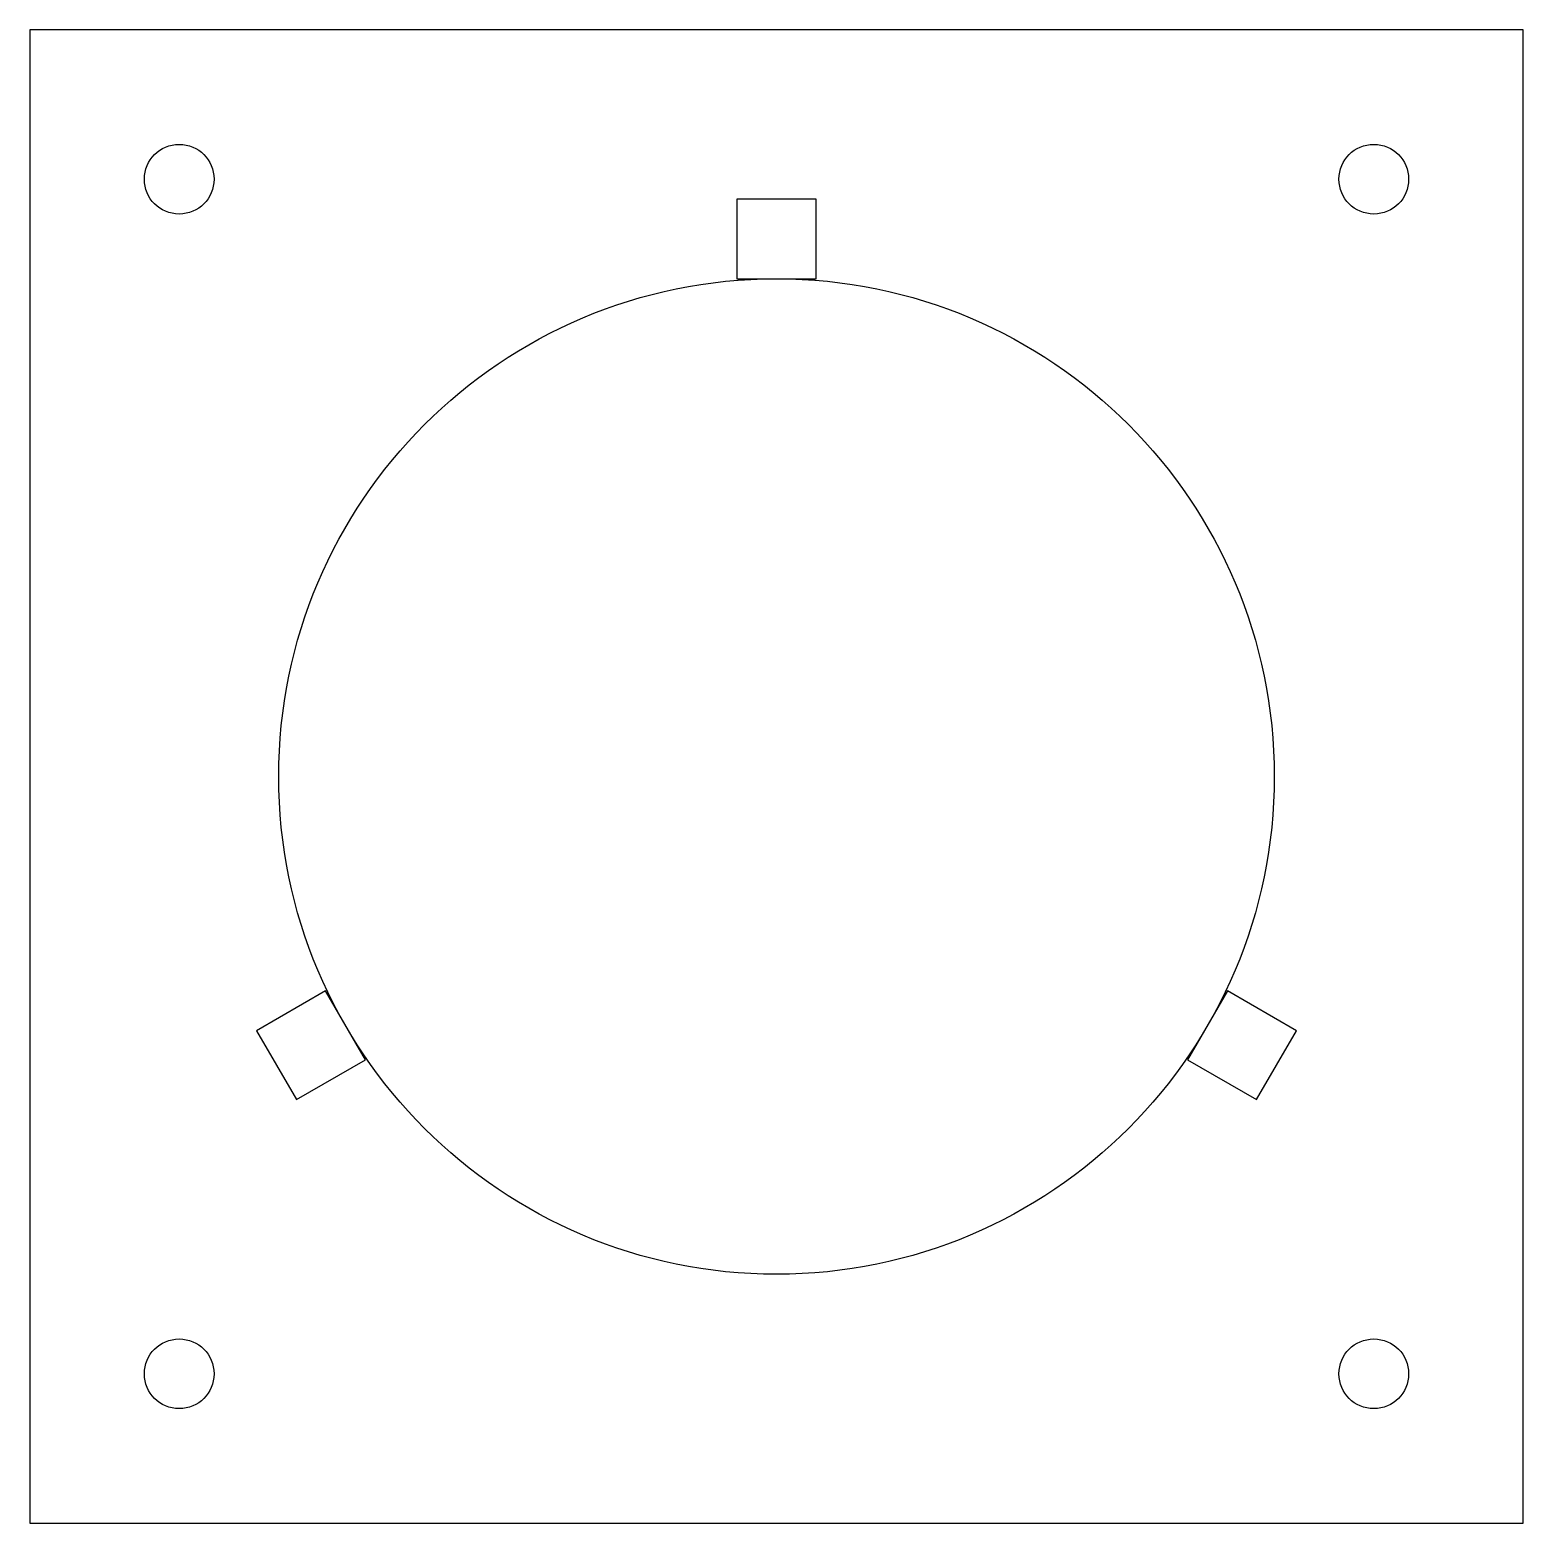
# Model space of a CAD drawing. Header units: millimetres. Extents: x 0 to 150, y 0 to 150.
import ezdxf

# ---------------------------------------------------------------- set-up
doc = ezdxf.new("R2010")
doc.units = ezdxf.units.MM

msp = doc.modelspace()

# ---------------------------------------------------------------- linework, layer by layer
at = {"layer": 'CUT'}
msp.add_lwpolyline([(0, 0), (150, 0), (150, 150), (0, 150), (0, 0)], close=True, dxfattribs=at)
msp.add_circle((75, 75), 50, dxfattribs=at)
at = {"layer": 'FLANGE'}
for points in [[(79, 125), (79, 133), (71, 133), (71, 125), (79, 125)], [(29.7, 53.46), (22.77, 49.46), (26.77, 42.54), (33.7, 46.54), (29.7, 53.46)], [(116.3, 46.54), (123.23, 42.54), (127.23, 49.46), (120.3, 53.46), (116.3, 46.54)]]:
    msp.add_lwpolyline(points, close=True, dxfattribs=at)
at = {"layer": 'HOLE'}
for centre in [(15, 135), (135, 135), (15, 15), (135, 15)]:
    msp.add_circle(centre, 3.5, dxfattribs=at)

doc.saveas('drawing.dxf')
